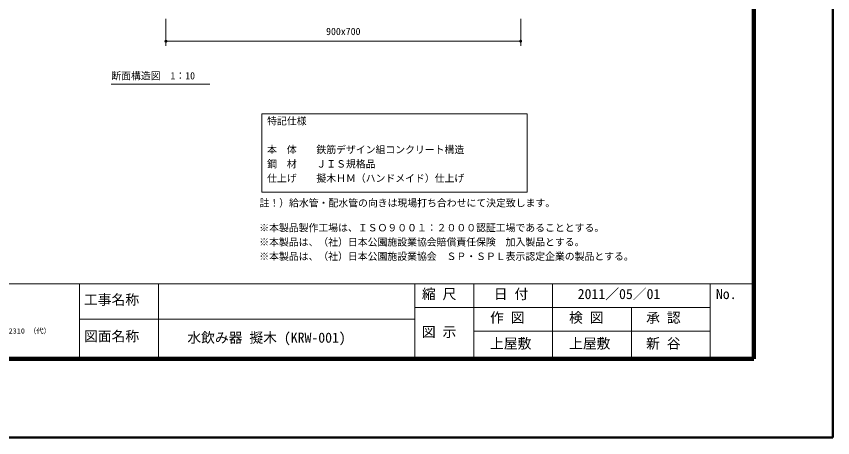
# Model space of a CAD drawing. Units: millimetres at full size, sheet at 1:20; details may follow other scales. Extents: x 0 to 8400, y 0 to 5940.
# Drawn here: x 4258 to 8400, y 0 to 2135 of the extents above; entities that cross this region are included whole.
import ezdxf
from ezdxf.enums import TextEntityAlignment as Align

# ---------------------------------------------------------------- set-up
doc = ezdxf.new("R2010")
doc.units = ezdxf.units.MM
doc.header["$LTSCALE"] = 20
doc.layers.add('D-DOC', color=7, linetype='Continuous')
for name, color, linetype, lineweight in [('D-STR-DIM', 7, 'Continuous', 13), ('D-STR-HTXT', 7, 'Continuous', 13), ('D-TTL', 2, 'Continuous', 140), ('D-TTL-FRAM', 2, 'Continuous', 13), ('D-TTL-LINE', 7, 'Continuous', 13), ('D-TTL-TXT', 7, 'Continuous', 13)]:
    doc.layers.add(name, color=color, linetype=linetype, lineweight=lineweight)
doc.styles.add('ＭＳ ゴシック', font='')
doc.styles.get('ＭＳ ゴシック').set_extended_font_data('MS Gothic')

# ---------------------------------------------------------------- blocks, each defined once
blk = doc.blocks.new('filled_dot')
at = {"color": 0, "linetype": 'Continuous', "lineweight": -2, "const_width": 1.25}
blk.add_lwpolyline([(-0.625, 0, 1), (0.625, 0, 1)], format="xyb", close=True, dxfattribs=at)

msp = doc.modelspace()

# ---------------------------------------------------------------- linework, layer by layer
at = {"layer": 'D-STR-DIM'}
for p, q in [((5017.01, 2122.58), (5017.01, 1984.85)), ((6817.01, 2122.58), (6817.01, 1984.85)), ((5017.01, 2008.85), (6817.01, 2008.85))]:
    msp.add_line(p, q, dxfattribs=at)
at = {"layer": 'D-STR-HTXT'}
msp.add_line((4739.79, 1791.92), (5239.79, 1791.92), dxfattribs=at)
at = {"layer": 'D-TTL', "lineweight": 50}
for p, q in [((8400, 0), (8400, 5940)), ((0, 0), (8400, 0))]:
    msp.add_line(p, q, dxfattribs=at)
at = {"layer": 'D-TTL'}
for p, q in [((8000, 400), (8000, 5540)), ((400, 400), (8000, 400))]:
    msp.add_line(p, q, dxfattribs=at)
at = {"layer": 'D-TTL-FRAM'}
for p, q in [((8000, 780), (400, 780)), ((8000, 400), (8000, 780)), ((400, 400), (8000, 400))]:
    msp.add_line(p, q, dxfattribs=at)
msp.add_lwpolyline([(5503.27, 1640.37), (6849.12, 1640.37), (6849.12, 1243.96), (5503.27, 1243.96)], close=True, dxfattribs=at)
at = {"layer": 'D-TTL-LINE'}
for p, q in [((2979.22, 780), (4579.22, 780)), ((4579.22, 780), (4579.22, 400)), ((4579.22, 780), (6279.22, 780)), ((4579.22, 400), (4579.22, 780)), ((4979.22, 400), (4979.22, 780)), ((6279.22, 780), (6579.22, 780)), ((6279.22, 400), (6279.22, 780)), ((6279.22, 780), (6279.22, 400)), ((6579.22, 780), (6579.22, 400)), ((7779.22, 780), (6579.22, 780)), ((6579.22, 780), (6579.22, 660)), ((6979.22, 660), (6979.22, 780)), ((7779.22, 400), (7779.22, 780)), ((7779.22, 660), (7779.22, 780)), ((7779.22, 780), (8000, 780)), ((8000, 780), (8000, 400)), ((6579.22, 660), (6279.22, 660)), ((6579.22, 660), (7779.22, 660)), ((6579.22, 660), (6979.22, 660)), ((6579.22, 400), (6579.22, 660)), ((6979.22, 660), (7379.22, 660)), ((6979.22, 400), (6979.22, 660)), ((6979.22, 660), (6979.22, 400)), ((7379.22, 660), (7779.22, 660)), ((7379.22, 400), (7379.22, 660)), ((7379.22, 660), (7379.22, 400)), ((7779.22, 660), (7779.22, 400)), ((6279.22, 600), (4579.22, 600)), ((7779.22, 540), (6579.22, 540)), ((4579.22, 400), (2979.22, 400)), ((6279.22, 400), (4579.22, 400)), ((6579.22, 400), (6279.22, 400)), ((6979.22, 400), (6579.22, 400)), ((7379.22, 400), (6979.22, 400)), ((7779.22, 400), (7379.22, 400)), ((8000, 400), (7779.22, 400))]:
    msp.add_line(p, q, dxfattribs=at)

# ---------------------------------------------------------------- block references
at = {"layer": 'D-STR-DIM', "xscale": 6, "yscale": 6}
msp.add_blockref('filled_dot', (5017.01, 2008.85), dxfattribs=at)
at = {"layer": 'D-STR-DIM', "xscale": 6, "yscale": 6, "rotation": 180}
msp.add_blockref('filled_dot', (6817.01, 2008.85), dxfattribs=at)

# ---------------------------------------------------------------- texts
at = {"layer": 'D-DOC', "style": 'ＭＳ ゴシック'}
for s, p in [('特記仕様', (5530.59, 1622.57)), ('本\u3000体\u3000\u3000鉄筋デザイン組コンクリート構造', (5530.59, 1477.6)), ('鋼\u3000材\u3000\u3000ＪＩＳ規格品', (5530.59, 1405.12)), ('仕上げ\u3000\u3000擬木ＨＭ（ハンドメイド）仕上げ', (5530.59, 1332.63)), ('註！）給水管・配水管の向きは現場打ち合わせにて決定致します。', (5491.89, 1207.4)), ('※本製品製作工場は、ＩＳＯ９００１：２０００認証工場であることとする。', (5490.59, 1081.85)), ('※本製品は、（社）日本公園施設業協会賠償責任保険\u3000加入製品とする。', (5490.59, 1009.36)), ('※本製品は、（社）日本公園施設業協会\u3000ＳＰ・ＳＰＬ表示認定企業の製品とする。', (5490.59, 936.88))]:
    msp.add_text(s, height=36.66, dxfattribs=at).set_placement(p, align=Align.TOP_LEFT)
at = {"layer": 'D-STR-DIM', "style": 'ＭＳ ゴシック'}
msp.add_text('900x700', height=36.66, dxfattribs=at).set_placement((5917.01, 2076.61), align=Align.TOP_CENTER)
at = {"layer": 'D-STR-HTXT', "style": 'ＭＳ ゴシック'}
msp.add_text('断面構造図\u30001：10', height=36.66, dxfattribs=at).set_placement((5164.79, 1851.92), align=Align.TOP_RIGHT)
at = {"layer": 'D-TTL-TXT', "style": 'ＭＳ ゴシック'}
for s, height, p in [('縮 尺', 51.32, (6315.79, 686.87)), ('日 付', 51.32, (6680.62, 686.87)), ('2011／05／01', 51.32, (7106.39, 686.87)), ('No.', 51.32, (7807.64, 686.87)), ('工事名称', 51.32, (4601.25, 658.17)), ('作 図', 51.32, (6661.46, 567.22)), ('検 図', 51.32, (7062.54, 567.22)), ('承 認', 51.32, (7453.53, 567.22)), ('TEL （0776） 56-2310 （代）', 26.39, (3897.6, 519.54)), ('図面名称', 51.32, (4601.25, 472.96)), ('水飲み器 擬木 (KRW-001)', 51.32, (5125.73, 465.69)), ('図 示', 51.32, (6315.79, 494.8)), ('上屋敷', 51.32, (6661.46, 436.5)), ('上屋敷', 51.32, (7062.54, 436.5)), ('新 谷', 51.32, (7453.53, 436.5))]:
    msp.add_text(s, height=height, dxfattribs=at).set_placement(p, align=Align.BOTTOM_LEFT)

doc.saveas('drawing.dxf')
